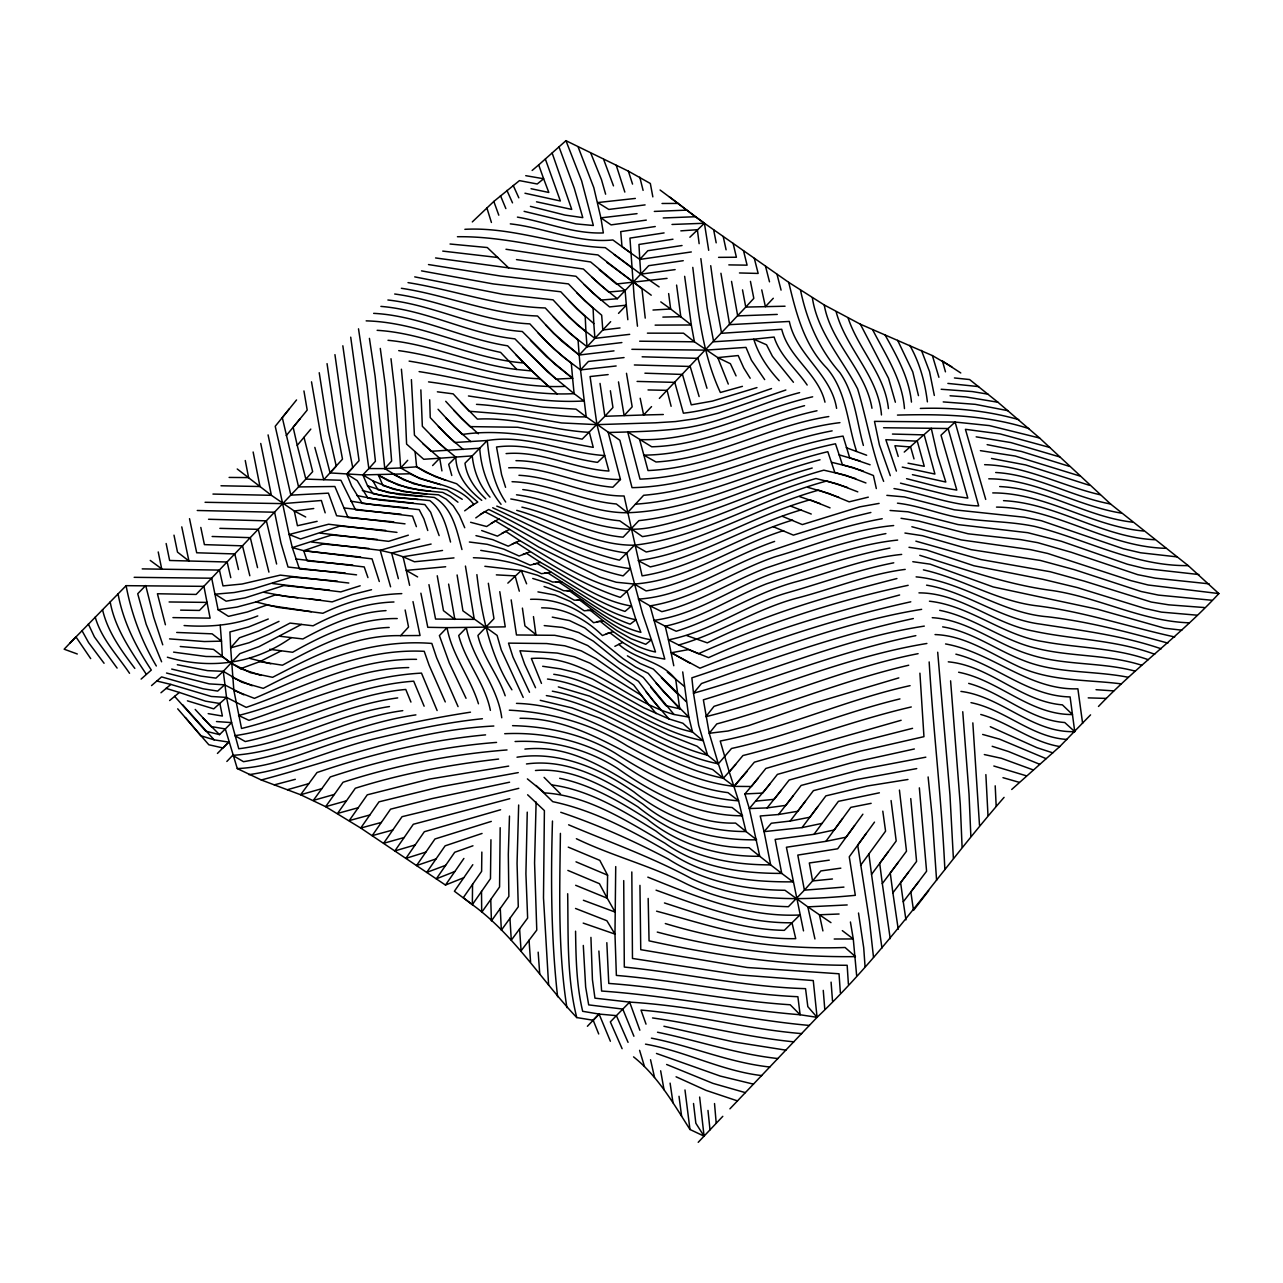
<?xml version="1.0" encoding="UTF-8"?>
<svg xmlns="http://www.w3.org/2000/svg" width="1283" height="1283" viewBox="0 0 1283 1283"><rect width="100%" height="100%" fill="white"/><g stroke="black" fill="none" stroke-linecap="round" stroke-linejoin="round"><path stroke-width="1.5" d="M631.813 871.959L632.471 958.449L739.762 974.936L813.262 980.565L817.079 1017.323L729.915 1108.833M809.397 1025.438C749.128 1020.097 690.046 1005.68 629.648 1002.119L616.385 1015.639L599.097 1014.067L593.195 1020.242L576.757 1017.563C541.522 980.356 514.451 935.243 472.336 904.643L472.561 884.26M481.847 852.072L481.622 871.333L463.291 897.683L472.336 904.643L490.475 878.647L490.94 839.756M615.728 866.586L614.974 934.104L616.369 975.417C677.135 980.437 736.875 993.972 797.882 996.715L800.127 1014.757L817.079 1017.323C887.162 950.639 940.888 869.986 1004.076 797.368M623.714 880.603L624.308 967.061C684.881 973.155 744.509 986.932 805.548 988.648L807.825 1006.642L817.079 1017.323M568.257 847.133L599.803 860.364L607.597 875.166L607.212 898.196L615.118 912.069L583.38 900.265M560.414 833.373C559.693 891.444 557.816 950.078 566.91 1007.636M552.476 821.04C550.744 879.625 551.065 938.466 557.608 996.747M500.178 827.711L499.568 886.97L481.702 912.341L481.51 891.396M536.118 802.003L534.578 862.946L536.775 930.095L521.09 950.815L519.583 928.844M518.669 805.018L517.065 863.331L518.284 906.776L501.348 930.175L500.258 908.348M509.479 816.068L508.325 854.302L508.87 896.384L491.421 920.873L490.748 899.399M527.249 812.139L525.918 873.739L527.634 918.067L511.292 940.182L509.928 918.195M301.425 624.42L259.102 646.6L239.889 653.64L223.274 671.33L226.546 697.423L231.614 722.618L225.327 728.952L237.291 768.581L261.283 779.984L300.623 794.754L325.625 806.67L360.731 828.048L445.474 885.045L463.901 858.439M472.818 864.694L454.407 891.236L472.336 904.643M854.542 825.546L837.687 848.785L797.801 855.087L804.393 890.161L788.387 906.712C752.977 905.734 717.389 899.142 685.427 883.378C650.289 865.576 611.831 855.841 576.372 838.713M866.137 833.517L849.266 856.803L855.312 895.326C800.608 900.506 742.536 902.43 691.569 878.614C652.133 857.269 609.81 842.241 568.61 824.809M874.509 822.114L857.702 845.176L869.505 921.274L873.515 957.343M803.511 930.881L786.399 847.245L825.899 841.343L842.53 818.57M862.882 814.192L846.139 837.174L825.899 841.343M860.54 865.416L885.575 831.159L882.8 811.161M881.95 948.041L871.542 874.413L887.9 852.217M536.134 785.485L552.748 801.667C596.066 810.728 635.807 833.036 673.8 855.168C709.114 877.716 752.046 882.159 792.99 881.854L781.732 873.418L775.14 839.435L813.983 834.319L838.408 801.346L879.384 792.814M890.226 938.659L882.319 883.618L898.292 862.256M916.736 768.597L854.975 779.839L813.422 790.649L797.753 811.273L778.524 814.513L760.21 815.988L764.075 831.641L802.035 827.599L817.832 806.606M898.228 929.261L892.888 892.808L908.476 872.232M905.958 919.879L903.264 901.789L918.58 881.822M527.377 778.893L544.569 792.894C588.705 795.668 627.644 821.601 664.995 843.22C698.738 867.581 741.141 873.434 781.732 873.418L770.65 864.87L764.075 831.641L771.324 823.237L790.184 821.04L805.467 801.153M928.7 890.691L913.512 910.385L910.85 891.99L926.583 871.221L919.35 787.858M778.524 814.513L793.295 795.717M758.285 778.139L744.91 793.936L749.304 808.563L767.122 807.905L781.411 790.12M296.549 399.943L282.292 417.6L298.57 486.931L196.123 594.43L157.424 593.756L165.411 624.757M289.365 408.828L275.22 426.293L290.856 495.158L328.416 493.153L336.627 515.734L405.027 523.849M286.237 435.643L300.11 418.771M552.428 785.004C590.356 790.28 624.035 811.385 656.094 831.159C688.586 856.707 730.155 864.983 770.65 864.87L759.744 856.29L749.304 808.563L769.752 784.282M393.673 521.86L348.062 517.546L334.863 486.498L298.57 486.931L305.851 479.104L297.239 445.377L310.823 429.099M526.463 763.962C569.476 758.109 608.96 780.946 643.088 804.297C674.874 830.518 716.09 840.445 756.633 839.804L746 831.528L738.575 800.817L729.257 771.965L742.953 755.527C799.646 741.59 854.286 720.116 911.267 706.965M912.566 728.327L848.48 744.605L765.839 768.453L751.389 786.511L734.052 786.367L723.307 778.252L718.336 763.834L731.518 748.47C788.708 736.009 842.963 712.61 899.944 698.914M509.303 710.189C550.696 712.241 591.8 723.66 627.034 745.792C660.424 764.251 695.691 781.908 734.052 786.367L746.947 771.58M304.007 437.311L312.667 471.647L305.851 479.104L323.781 479.714L342.497 459.138L335.617 422.572L327.053 363.634M516.472 703.373C593.035 705.361 650.593 763.321 723.307 778.252L735.688 764.556M734.052 786.367L754.372 762.182L901.131 720.276M311.512 381.837L321.488 439.508L330.084 472.914L362.848 474.902L368.846 468.552L384.772 468.616L391.636 461.062L385.493 386.664L380.281 348.399M330.084 472.914L336.242 466.146L328.368 431.28L319.226 372.728M369.424 338.375L375.117 376.144L384.772 468.616L400.697 467.958L407.721 460.292M173.59 652.133L205.97 656.495L222.328 656.704L231.245 663.231L250.458 672.693L272.605 677.312C312.587 656.688 354.268 634.636 400.601 635.662L408.539 627.034L405.139 609.986M522.774 489.577C558.474 493.939 591.03 513.12 627.483 512.735L643.649 495.286C710.333 489.545 770.474 457.053 835.49 443.79L842.434 464.735L863.234 471.005M584.294 284.778L600.893 300.078L617.331 298.731L640.778 274.145L639.784 259.423L647.835 250.714L682.027 245.518M870.115 464.783L849.667 457.774L843.059 436.092C771.275 447.35 705.762 486.401 632.022 487.652L619.865 440.261L586.203 416.831L580.509 369.905L588.448 361.437L624.051 357.572M1011.71 789.478L1059.774 746.546L1090.566 714.872M616.145 365.976L580.509 369.905L579.162 355.038L610.676 321.648M651.539 406.599L643.633 414.986L604.87 416.285L582.177 439.155L517.707 427.271L469.915 426.614L453.781 410.303M773.296 298.265L765.406 306.653L745.76 307.086L659.35 398.404M698.209 1142.319L722.81 1116.322M618.518 313.373L626.329 305.162L625.126 290.599L590.629 261.973L505.983 249.271M226.85 761.461L232.688 755.334C291.706 751.533 344.181 718.416 402.782 710.654M70.036 642.991L126.103 585.673L203.917 586.347L210.107 618.133L172.948 617.604M587.406 1026.272L599.097 1014.067L610.387 1041.251M1098.473 706.468C1136.433 666.502 1181.483 634.203 1218.85 593.58L1188.218 565.611L1110.565 503.994L1039.615 438.032L997.949 402.253L969.595 379.543L954.424 377.956M432.596 465.569L439.7 458.223L472.224 455.898L487.267 440.502C527.57 434.039 565.145 452.995 604.71 455.561L608.928 471.037C573.95 468.936 541.651 450.558 506.095 453.605M185.426 717.534L200.773 735.72L214.101 739.826L228.711 742.103L222.969 747.957L208.824 744.765L177.696 708.825M799.63 392.63C761.877 402.381 726.787 420.904 688.121 427.431C661.675 431.409 634.893 431.746 608.222 432.499L620.459 479.505L612.841 487.219C577.382 484.461 544.762 466.098 508.677 467.814M420.856 389.888L422.348 426.293L438.738 443.084L455.802 457.149L448.681 464.334L451.792 475.496M689.869 237.227L704.415 223.258L788.724 282.372L824.231 304.953L860.348 324.198L932.388 355.583L951.81 366.826M217.436 753.442L228.711 742.103M507.843 583.14L521.251 570.486L537.561 575.265L552.604 582.033L558.634 581.889C581.873 596.932 603.7 615.102 630.21 624.179L635.951 619.753L627.05 591.271L634.331 584.038C688.185 580.173 733.138 546.269 783.672 530.617M472.304 221.927L493.811 201.447L519.455 180.614L537.24 183.998L543.639 178.754L538.684 164.914L565.947 140.681L628.365 171.152L650.337 183.485L652.839 196.876M174.568 696.3L205.857 731.198L219.537 734.63L225.327 728.952L211.037 726.531L195.192 709.435M458.063 706.612L436.605 657.698L431.826 643.441C371.701 638.709 315.474 661.114 263.256 688.362L241.829 682.219L223.274 671.33L215.945 678.13L200.934 676.093L171.697 669.068M416.542 659.35C355.632 658.243 302.018 688.201 246.192 707.382L226.546 697.423L213.748 708.857L187.414 700.839M243.802 694.825L224.637 684.817L217.677 691.088L203.099 688.795L161.578 676.895L151.538 685.587M141.114 679.092L151.314 670.047C135.886 646.808 123.104 621.581 118.068 593.901M532.124 170.479L538.684 164.914M160.968 692.772L170.864 684.416L211.31 696.461L226.546 697.423M169.613 700.55L179.379 692.451L205.521 701.159L219.858 703.517L222.392 716.042L208.183 713.637M904.242 452.081L931.266 428.297L948.105 428.538L955.097 422.043L989.337 425.587L1039.615 438.032M464.671 510.842L473.7 504.299C458.015 483.819 431.136 484.878 409.918 473.78L362.848 474.902L367.563 485.808L373.112 493.795L395.1 497.628L418.082 499.456M475.785 517.899L484.669 511.644C529.927 534.466 573.004 564.873 623.137 575.875L630.466 568.642L626.729 553.053L634.411 545.195C702.314 537.369 761.316 498.285 826.861 480.981L847.55 487.508M469.386 507.17L477.773 502.07L456.652 483.755L435.595 476.811L416.622 466.836L400.697 467.958L395.501 397.089L390.994 358.727M480.419 514.403L488.711 509.479C534.626 531.499 579.098 562.227 630.466 568.642L642.558 613.659L655.517 652.005C634.347 647.739 616.449 634.877 600.236 621.229L593.58 622.72C576.741 606.538 553.807 598.503 530.585 599.321M491.132 523.384L499.279 518.813M167.367 657.217C210.412 669.742 254.13 663.952 291.177 637.715M501.685 533.487L509.592 529.414L538.748 547.103L599.819 577.158L616.257 582.257L634.331 584.038L646.103 590.918C692.002 583.46 731.198 556.421 774.611 541.41M180.245 646.504L213.475 649.374L231.245 663.231L240.514 668.668L259.791 661.659L280.881 651.026M614.862 646.327L622.672 642.446L636.063 650.545L650.032 656.351L664.802 659.125L650.048 605.865L638.373 599.113C684.432 596.178 723.211 568.337 765.374 552.572C803.816 539.774 842.273 525.87 882.223 518.717M278.988 621.373L258.669 630.995L239.472 637.779L230.651 647.835L233.859 690.398L241.541 728.471C299.372 714.423 353.322 685.523 413.703 681.177L424.128 706.211M512.206 544.072L519.807 540.624C553.871 560.286 587.903 583.637 627.05 591.271L620.347 597.397C582.867 585.16 548.98 563.574 515.974 542.356L508.212 546.189L492.688 539.646L475.961 535.636M268.275 619.015L248.581 626.986L229.914 631.942L230.651 647.835L249.11 642.719L269.029 634.091L290.038 623.089L313.068 625.799C338.071 612.472 365.414 602.866 393.961 601.984M445.474 885.045L463.708 877.732M454.791 871.51L436.3 878.855L454.727 852.265L472.962 845.786M792.589 520.112C741.157 535.348 695.594 567.503 642.093 575.859L624.099 495.992C587.758 496.168 555.01 477.148 518.957 475.287M897.651 540.079C855.681 544.329 816.132 560.575 775.894 572.282C734.405 586.251 698.032 614.477 653.929 620.363L665.219 626.184L668.443 639.832C710.862 631.749 746.305 604.469 787.602 592.698C822.948 582.658 857.637 569.909 893.754 562.804M801.394 509.832C749.497 524.891 703.148 555.058 650.256 566.91L638.18 560.655C699.091 552.267 751.293 515.926 810.086 499.793L830.053 507.86M445.602 865.335L426.694 872.424L445.121 845.834L482.055 833.453M522.822 554.481L530.055 551.834M134.17 577.318L211.711 578.216L218.094 609.762L236.826 607.1L256.007 601.952L275.556 594.831L297.945 597.782M268.083 434.905L289.14 534.498L300.511 538.988L340.011 526.062L385.606 530.408M345.127 572.988L299.42 568.898L292.316 547.616L331.656 535.011L377.218 539.421M337.381 581.167L291.69 577.029L253.264 588.881L234.148 592.538L215.143 594.173L226.129 601.166L245.133 597.862L283.8 585.561L329.314 590.068M838.954 497.371L818.602 490.138C759.616 506.593 706.436 539.935 646.215 551.995L634.411 545.195C592.489 545.692 556.148 521.283 516.728 510.345M771.516 388.557C742.649 398.404 713.941 409.79 683.39 413.19L674.794 382.382L637.09 381.42M396.96 532.381L328.576 524.234L289.14 534.498L292.316 547.616L303.67 550.696L323.236 544.008L368.782 548.434M435.979 858.936L416.526 865.576L434.969 838.97L491.293 821.409M785.854 390L717.903 413.302L696.22 418.627L675.5 421.562L655.437 422.813L596.964 424.641L561.585 422.941L515.189 414.954L469.257 411.266L453.172 393.865L437.375 391.812M756.954 387.594L712.37 401.098L691.264 404.851L682.476 374.444L644.916 373.193M257.771 615.92C234.42 625.318 209.033 627.307 184.111 625.543M812.219 468.022C754.051 484.204 699.524 514.194 638.886 520.625L623.121 537.176C587.63 534.081 556.261 515.205 521.892 507.138M360.186 585.786L340.749 591.896L272.477 583.492M606.185 633.866L613.226 631.653M425.812 852.12L405.877 858.375L424.336 831.721L500.595 809.765M408.331 535.171L388.605 541.346L320.253 533.103M673.783 665.733L668.443 639.832L678.659 644.996C720.34 633.337 756.89 608.19 799.036 597.573C834.431 588.207 868.719 573.998 905.205 569.395M820.045 459.795C755.623 476.394 695.065 510.538 627.483 512.735L616.353 503.978C580.67 500.915 548.114 482.873 512.045 481.702M415.147 844.952L394.875 850.918L413.334 824.263L509.8 798.684M321.825 788.66L300.623 794.754L317.013 772.526C371.621 754.003 428.057 740.179 485.567 734.87M287.488 789.687L308.802 783.64M334.334 794.434L313.341 800.4L330.292 776.953C384.194 759.263 439.925 746.738 496.553 742.408M898.806 677.889L813.566 703.212L748.743 725.553L728.086 730.989L709.226 733.283L703.373 699.828C774.034 678.226 843.172 650.497 915.837 635.646M804.553 405.669C753.602 419.316 705.554 445.409 651.748 446.789L627.724 431.986L640.009 479.12C707.125 476.859 767.058 442.86 832.138 430.863M346.426 800.833L325.625 806.67L343.042 782.245C396.222 765.133 451.327 754.244 507.026 749.946M404.113 837.542L383.601 843.3L402.044 816.694L518.781 788.339M742.424 386.343L720.372 392.486C702.17 353.402 697.872 309.716 692.788 267.393M358.23 807.729L337.557 813.438L355.327 788.243C401.932 773.569 450.108 764.572 498.606 759.071M369.841 814.978L349.217 820.607L367.275 794.819L429.709 779.054L508.677 766.111M392.806 830.005L372.182 835.65L390.561 809.172L431.762 798.668L509.592 782.197M381.356 822.435L360.731 828.048L378.982 801.843L440.983 786.655L518.252 772.607M274.273 784.875L295.331 779.31M910.096 685.651C845.545 699.812 784.955 728.455 720.228 741.029L729.257 771.965M419.717 539.004L380.201 550.311L311.865 542.035M908.701 665.236C843.364 680.343 781.331 706.58 716.78 723.917L709.226 733.283L718.336 763.834C657.088 751.63 608.463 705.361 546.35 695.594M371.525 589.715L352.167 594.606L332.169 601.887L309.267 598.888M533.664 564.135L540.464 562.403C569.941 578.312 597.573 600.332 631.3 606.025L625.013 611.43C592.938 601.166 565.707 580.365 536.968 563.413L530.184 565.161L514.868 558.41L498.446 553.278L480.74 550.375M868.302 497.163L849.154 501.829L828.866 493.474L807.841 487.348M870.868 512.478L850.902 517.29L793.391 535.123L773.392 526.768M899.624 594.991C834.864 612.28 769.752 629.761 708.553 657.634L688.586 649.567L671.362 652.742L699.925 668.202C768.357 640.73 838.793 617.732 910.786 601.807M816.998 410.752C758.686 423.31 704.816 454.711 643.858 455.128L639.624 439.588C700.759 441.56 754.677 409.902 812.668 396.8M896.929 578.537C832.234 595.023 767.362 613.082 707.318 642.863L686.806 635.598M261.283 779.984C338.103 759.6 413.479 730.011 493.827 726.018M389.503 706.548C337.525 714.439 290.856 742.28 238.766 748.759L231.614 722.618L216.49 721.543M317.142 521.331L297.431 525.725L294.256 510.987L271.387 495.318L237.227 468.985M813.983 834.319L834.223 829.973L850.805 807.36L871.141 803.334M415.9 714.872C356.482 723.323 302.387 751.982 243.481 761.685L232.688 755.334M918.099 653.672C845.417 667.801 777.482 699.171 705.891 716.668L714.038 706.34C784.522 684.256 853.676 655.437 926.887 643.473M802.035 827.599L822.098 823.381M397.698 697.904C344.79 704.976 297.063 730.652 245.261 741.542L234.853 735.672C293.422 727.172 346.089 694.728 405.765 689.452L410.945 702.09M914.362 748.967L851.287 762.84L789.157 780.032L774.13 799.341L755.928 801.089M889.921 548.049C847.887 556.373 807.039 570.133 766.48 583.845C732.368 597.124 701.384 618.47 665.219 626.184L676.221 631.236C717.887 618.358 754.436 592.73 796.807 581.568C831.657 572.202 865.528 558.009 901.676 554.416M913.336 618.534C841.055 634.203 771.035 658.756 701.48 683.534L693.494 693.205L698.69 725.296L707.591 755.222L718.336 763.834M790.184 821.04L809.894 817.223L825.899 795.861L867.292 785.998L907.963 779.487M431.12 544.056L391.62 552.989L380.201 550.311L390.577 586.796M885.895 533.6C844.968 541.185 805.371 554.881 765.967 568.048C730.861 581.648 698.802 602.978 661.836 611.654L650.048 605.865C695.017 598.808 732.753 571.127 775.285 556.71C814.416 545.371 852.794 529.205 893.658 525.549M828.786 416.558C769.624 425.651 716.427 458.416 656.014 461.992L643.858 455.128L648.011 470.556C715.032 467.702 774.018 430.511 839.948 422.652M879.096 503.401L859.77 506.865L802.324 524.587L782.293 516.295M908.156 585.321C836.163 600.556 765.726 623.746 698.465 653.721L678.659 644.996M248.854 774.659C293.31 768.485 334.013 747.957 377.603 738.078C412.18 729.899 447.013 722.297 482.408 718.737M925.829 757.178L863.507 768.982L801.137 785.437L785.805 805.371L767.122 807.905M470.476 712.177C427.159 718.929 384.034 727.798 342.048 740.499C307.519 751.036 273.872 767.042 237.291 768.581M655.244 226.53L620.715 231.614L621.998 246.657L639.784 259.423L691.312 251.949M664.081 232.913L629.953 238.109L634.139 296.998L637.475 326.203M672.966 239.215L638.95 244.46L639.784 259.423M646.295 220.115L611.077 224.878L600.893 217.853L593.804 187.623L578.248 147.272M683.246 260.69L648.717 265.677L640.778 274.145L605.287 247.651C557.961 245.871 512.831 226.722 464.879 229.32M829.267 860.139L809.316 862.978L812.588 880.94L804.393 890.161L843.941 887.098M637.042 213.652L600.893 217.853L603.347 232.929C573.758 234.083 546.141 222.087 517.418 217.116M840.83 868.158L820.879 870.932L812.588 880.94L832.442 878.967M675.131 269.606L640.778 274.145L659.109 286.895M924.305 626.104C844.791 638.26 770.506 671.875 693.494 693.205L691.858 677.825C767.603 652.903 842.53 622.063 921.643 609.345M386.023 610.612C356.273 612.424 328.673 624.837 302.884 638.966L279.854 636.256M645.092 204.895L608.784 209.434L597.75 202.554L635.342 198.432M313.742 508.517L294.256 510.987L305.691 517.001M561.136 308.786L577.366 324.872L594.911 338.359L629.696 334.35M553.358 316.933L569.556 333.099L587.021 346.715L621.87 342.561M442.539 550.455L403.038 556.742L391.62 552.989L398.355 578.665M667.064 278.379L616.369 284.008L599.273 269.767M544.698 573.084L551.048 572.314M620.026 327.935L602.802 329.988L601.679 315.201L584.791 300.767L568.449 283.896L500.819 276.07L428.49 264.555M614.012 350.868L579.162 355.038L553.631 333.372L537.529 316.003C490.699 314.415 447.254 295.17 401.387 288.29M597.06 621.694L603.411 620.94L616.866 630.627L630.915 638.677L645.75 644.307L651.411 639.832C623.618 635.646 601.551 616.915 580.044 600.284L574.159 600.123L559.853 591.992L544.072 586.491M408.716 667.577C348.142 668.379 295.78 701.336 238.558 715.449L248.95 720.34C305.562 701.416 360.86 676.349 421.482 673.11L437.118 710.541M608.142 374.588L590.084 376.544L596.964 424.641L604.71 455.561L597.509 462.377C563.734 457.678 531.338 442.298 496.521 446.997L501.589 474.646L505.582 487.332M389.166 627.451C350.484 628.718 315.714 647.241 282.436 665.203L259.791 661.659M635.486 504.171C702.603 499.68 763.144 467.108 827.808 451.696L834.832 472.465L855.697 478.607M625.126 290.599L608.639 292.011L591.816 277.192M654.33 211.422L686.71 210.123L704.415 223.258L708.697 250.329M411.394 379.64L414.441 435.178L431.136 451.295L479.714 448.232C481.077 468.664 488.101 488.358 501.06 504.315M401.787 593.628C374.411 594.414 347.485 601.262 322.899 613.274L277.721 607.356L256.007 601.952M663.231 217.966L695.45 216.731L704.415 223.258L672.003 224.461M445.666 566.749L406.262 570.39L403.038 556.742L414.457 561.762L453.99 557.897M680.84 230.86L697.375 229.705L699.139 243.674M438.369 426.517L454.647 442.507L487.267 440.502C489.384 461.928 493.346 483.899 505.694 502.038M441.929 470.909L439.7 458.223L423.727 459.282L406.599 444.094L404.995 407.272L401.403 369.199M397.233 618.55C359.577 618.037 324.679 634.091 292.604 652.261L269.687 649.31M847.197 904.948L807.825 906.856L784.988 890.274C744.156 889.921 702.843 881.261 668.138 858.936C633.626 840.83 597.686 824.696 560.751 812.299M652.999 310.037L670.64 308.978L691.329 324.984L694.408 341.807L717.758 357.604L730.396 363.714L736.073 375.903M517.001 757.211C559.308 750.731 600.203 768.276 634.171 792.076C665.893 817.496 705.265 831.737 746 831.528L735.576 823.077C655.998 825.386 605.736 740.548 524.907 749.096M428.538 381.885C480.227 388.557 531.338 404.081 583.845 400.97L574.11 393.64L572.603 378.293L555.956 379.11L523.047 347.661M744.91 793.936L762.663 793.086L777.418 774.387L860.316 751.164L923.952 736.667L919.911 673.174M446.131 418.242L462.297 434.472C506.817 427.864 549.91 439.668 593.259 447.366L589.362 432.355C551.738 430.318 515.429 417.023 477.404 419.108L461.255 402.846M777.257 314.415L737.693 315.907L731.535 281.394M839.066 914.009L819.42 914.779L807.825 906.856L814.946 938.964M631.878 349.313L705.794 350.131L745.984 347.388L751.389 360.17L764.668 379.608M663.311 414.505L643.633 414.986L640.169 398.259M662.862 317.093L680.808 316.676L676.59 285.083M785.052 306.22L765.406 306.653L761.749 289.894M639.656 341.198L694.408 341.807L683.518 333.195L647.402 333.147M419.108 371.605C470.62 379.543 521.427 396.415 574.11 393.64L547.408 371.701L514.9 338.84C468.84 333.917 427.239 310.149 380.907 306.396M655.132 325.128L691.329 324.984L684.657 276.326M718.576 257.354L736.394 257.242L733.122 243.385M400.601 635.662L420.038 635.518L412.998 601.599M535.46 770.506C573.18 767.298 607.18 787.73 637.956 806.879C669.55 832.282 708.104 848.271 749.064 847.71L759.744 856.29C719.105 856.707 678.819 844.92 647.049 819.003C619.994 801.779 591.431 784.859 559.677 778.3M920.344 408.427C953.477 407.353 986.771 410.576 1018.734 419.621M662.028 203.484L678.033 203.42L695.45 216.731M409.117 361.116C461.014 369.36 511.564 388.781 564.841 386.375M897.459 415.083C941.754 413.928 986.691 414.922 1029.239 428.73M834.207 939.012L853.275 938.948L856.643 975.529M142.221 568.882L219.441 570.085L222.985 585.898L242.054 584.022L280.303 575.121L348.8 583.027M504.716 733.716C546.157 731.791 588.272 741.526 622.929 764.78C655.517 787.056 692.291 804.425 732.128 807.504L742.584 815.812C696.268 815.651 654.218 794.53 617.348 768.244C586.989 748.935 550.968 739.794 515.092 741.526M634.363 364.965L690.19 366.457L699.123 396.543M229.112 477.42L248.597 477.597L245.261 460.517M555.731 581.744L561.697 581.808C585.385 596.274 608.062 614.381 635.951 619.753L640.891 632.343C613.595 625.575 591.944 606.715 569.427 590.918L563.574 590.693L548.851 583.412L532.734 578.457M883.57 427.752L931.266 428.297L937.408 455.257L945.812 482.039L912.421 474.662M220.997 485.776L259.984 486.514L253.136 452.001M728.824 264.891L747.091 265.164L743.482 250.65M180.614 610.131L199.458 610.435L207.285 602.401L169.115 601.968M642.141 356.802L697.968 358.358L706.965 388.268M648.027 389.936L667.096 390.353L671.121 406.31M212.962 494.067L271.387 495.318L260.738 443.469M739.457 272.958L758.157 273.439L754.308 258.316M205.072 502.294L282.821 503.626L321.375 500.498L325.176 512.847M892.455 434.055L924.209 434.889L934.922 474.069L902.254 467.092M1088.225 697.872L1106.219 698.417M197.261 510.49L274.61 512.222L280.961 543.078L288.017 567.022L356.562 574.848M941.177 389.262L972.257 391.556L988.022 394.17M219.858 528.355L258.252 529.334L268.917 572.106M223.274 671.33L207.493 670.64L177.311 664.738M212.128 536.486L250.313 537.657L257.546 567.631M943.213 401.916L975.272 404.337L1008.246 410.752M208.552 519.262L266.383 520.834L276.615 564.023M587.422 610.259L593.275 610.564M512.559 725.665C548.354 726.451 584.503 734.566 615.359 753.217C652.502 777.37 693.686 797.753 738.575 800.817L728.006 792.653C652.903 783.448 597.734 717.871 520.032 718.272M496.345 574.864L515.108 575.891L519.294 591.174M1196.782 615.166L1161.436 612.119L1144.404 608.318L1077.287 587.582L1042.742 579.274L973.957 565.771L926.294 549.926L909.005 547.296M176.701 632.455L212.128 633.834L221.494 641.147L222.328 656.704M224.637 684.817L209.241 683.887L166.517 673.03M1096.035 689.693L1113.708 690.895M457.438 236.73C505.149 236.056 550.92 250.137 597.91 254.916L641.965 288.787L645.237 318.12M515.958 460.677C551.85 460.741 584.439 479.97 620.459 479.505M473.395 557.736C496.874 558.346 520.321 563.157 541.41 573.677L547.777 572.843L561.697 581.808M947.88 383.409L978.592 386.6M950.045 395.773L965.762 396.912L997.949 402.253M890.065 510.474L908.043 511.805L958.032 524.587L1027.779 532.702L1061.346 541.266L1127.34 564.215L1144.612 568.465L1198.899 574.543M1204.32 607.533L1168.797 604.838L1151.284 602.048L1084.295 581.119L1050.248 571.737L980.854 559.532L915.87 541.153M484.862 566.3L521.251 570.486L526.607 583.829M1189.245 622.816C1141.886 621.277 1099.146 597.557 1052.637 590.597C1006.786 584.631 963.565 568.866 919.783 555.331M918.965 592.874C960.518 592.842 993.186 623.618 1033.12 631.028C1073.486 639.72 1115.585 639.736 1154.7 654.266M169.564 638.886L204.35 641.548L221.494 641.147L220.211 625.35M557.271 394.009L540.095 378.79C491.565 377.186 446.452 357.043 398.724 350.628M422.46 496.537L399.494 494.613L378.004 489.769L372.856 480.852L362.848 474.902M413.254 503.128L367.948 498.173L357.203 480.628L346.795 474.085L359.064 460.661L342.834 345.785M1177.217 556.902L1140.619 552.781L1123.234 548.723L1041.331 520.722L1024.476 517.241L954.376 509.816L904.355 496.922L886.858 495.35M1188.218 565.611C1133.964 566.284 1086.011 539.229 1034.691 526.415C1011.662 521.636 988.054 521.748 964.816 518.589C941.914 515.365 920.472 505.775 897.459 503.177M992.737 492.913C1045.998 492.8 1091.208 526.351 1143.49 531.002M996.506 507.106C1056.085 507.651 1106.588 547.055 1166.006 548.322M988.76 478.816C1035.606 478.96 1076.052 505.839 1121.374 513.12M407.689 507.94L362.191 503.369L351.638 486.097L346.795 474.085L352.761 467.654L345.945 433.205L334.943 354.637M352.793 565.097L307.134 560.896L303.67 550.696L372.038 558.875L379.287 581.488M360.619 557.047L303.67 550.696M955.883 654.17C995.624 664.113 1027.539 696.028 1070.102 696.926L1074.753 731.631C1032.109 733.09 1001.798 696.573 960.935 691.409M450.044 244.011L487.299 247.539L508.629 267.874L575.987 276.278L592.538 292.716L609.521 306.926L626.329 305.162L627.836 319.708M401.13 514.226L355.535 509.864L340.893 480.259L323.781 479.714L314.832 447.398M366.168 320.862C412.95 322.113 455.513 342.946 500.578 352.376L516.824 369.472L531.916 370.979L548.531 386.44M544.233 625.591L562.451 627.435L578.89 632.647L593.339 641.163L618.695 661.675L643.264 677.424L674.024 714.471L688.795 717.117L692.515 731.984L702.763 740.596C647.193 730.091 604.133 686.1 547.488 679.044M984.622 464.687C1025.149 465.633 1061.217 485.776 1099.98 494.725M426.63 493.955L403.856 491.63L382.927 485.583L378.501 475.255L398.163 485.054L419.429 490.154L442.683 492.415L450.461 496.409L457.951 502.198M476.49 404.353C513.328 406.47 549.172 417.697 586.203 416.831L576.035 409.149L543.142 407.144L468.455 395.966M320.702 600.139L286.718 596.531L264.41 592.377M498.141 257.546L442.747 251.099M1211.729 600.236L1158.485 595.104L1141.148 591.495L1074.368 569.652L1040.433 560.463L971.087 549.637L922.397 535.701L904.932 533.038M566.637 590.549L572.346 591.174M541.602 607.853C565.049 607.629 586.074 619.497 602.417 635.534L609.73 632.647L622.672 642.446M916.11 576.869C962.346 581.151 1000.852 613.178 1047.73 616.786C1088.658 621.565 1128.286 632.214 1167.867 643.104M980.372 450.654L1015.27 456.058L1079.564 475.913M1181.835 630.178L1164.547 628.189L1097.751 609.281L993.25 586.956L930.063 564.151L912.806 561.697M1120.989 683.839C1085.883 679.429 1048.981 681.546 1016.361 665.524C990.139 653.207 965.024 635.566 935.05 634.572M311.352 611.702L266.832 605.047L247.33 611.975L228.486 616.353L218.094 609.762M508.629 267.874L435.562 257.947M1154.732 539.726C1101.712 537.272 1056.518 503.193 1003.514 500.659M540.095 378.79L523.865 362.961C473.427 359.16 427.768 333.307 377.138 330.324M999.682 486.562C1046.351 488.647 1086.38 516.873 1132.36 522.133M373.658 313.357C420.247 315.698 462.056 338.776 507.651 345.817L523.865 362.961M652.534 1017.948C699.828 1024.588 746.129 1037.161 793.808 1041.828M1209.147 583.845L1155.293 578.168L1137.748 574.672L1071.273 552.283L1037.803 542.693L1020.578 539.598L968.136 533.792L918.516 521.026L901.035 518.3M976.171 436.845L1010.812 442.555L1059.726 456.924M469.37 542.019L487.187 544.297L503.722 549.108L519.102 556.02L526.367 553.246L540.464 562.403M995.688 472.497C1036.039 474.806 1071.369 496.713 1110.565 503.994M577.254 599.915L582.899 600.669M516.472 259.599L583.364 269.013L600.187 284.842L617.331 298.731M344.149 507.94L412.517 516.135L416.398 526.655M295.764 558.955L364.228 566.942L367.948 577.591M430.896 491.325L408.507 488.181L388.22 480.74L378.501 475.255M421.53 270.873L493.169 283.912L560.783 291.786L576.997 308.93L593.804 323.541L594.911 338.359M991.502 458.464L1025.646 464.943L1089.652 485.375M542.677 666.278L560.446 668.86L577.238 672.917L592.554 679.076L643.858 707.831L668.972 718.929L682.893 723.243L692.515 731.984C642.655 721.479 604.453 681.69 553.759 674.281M932.244 617.684C967.927 619.801 996.201 644.403 1029.495 654.474C1063.671 665.604 1100.349 661.884 1134.91 671.057M388.011 340.3C432.195 344.421 472.85 364.404 516.824 369.472M801.634 1033.601C747.54 1029.239 695.001 1014.5 641.003 1010.09L646.023 1024.155M414.73 276.871L503.161 294.368L553.037 299.837L569.171 317.158L585.93 331.896L587.021 346.715M510.297 223.867C544.762 227.684 577.575 243.513 612.857 239.953L630.931 253.12M785.902 1050.152L733.7 1041.924L663.92 1026.256M350.933 501.188L373.481 504.796L419.172 509.656L423.919 518.877L427.768 530.504M987.14 444.64L1021.38 451.456L1069.621 466.419M408.026 282.629C453.99 289.942 498.317 306.557 545.259 307.952L561.377 325.321L578.072 340.187L579.162 355.038L561.778 341.198L545.612 324.952M387.899 299.997C433.975 305.065 475.897 328.207 522.309 331.511L554.898 364.212L572.603 378.293L571.32 363.281L554.112 349.088L537.978 332.794M777.899 1058.555C736.843 1054.113 697.744 1040.577 657.521 1032.238M1218.85 593.58L1148.141 585L1130.997 580.654L1047.682 553.454L1030.57 549.653L961.288 539.918L911.86 526.736M929.453 601.214C970.301 605.752 1002.809 635.614 1043.464 641.66C1078.297 648.14 1114.462 647.658 1148.189 659.67M1128.046 677.248C1093.148 670.335 1056.342 673.864 1022.84 660.216C995.8 649.807 971.792 631.461 942.652 626.874M599.097 1014.067L582.674 1011.309C576.452 985.087 575.939 958.016 575.57 931.201M394.699 294.015C440.614 300.158 483.21 321.664 529.863 323.877L545.997 341.214L562.531 356.401L580.509 369.905M1067.087 739.457C1031.548 737.308 1005.086 709.595 970.99 702.651M525.741 175.675L543.639 178.754L548.819 192.466L531.05 188.713M1174.715 636.961C1128.928 626.97 1084.311 611.799 1037.53 605.897C997.164 601.342 962.426 578.569 923.391 569.86M769.832 1067.023C729.113 1062.629 691.329 1045.966 651.427 1038.155M893.994 488.582C922.493 493.105 949.532 505.021 978.688 505.919L955.097 422.043L874.493 421.369L879.416 444.928L890.29 475.688M537.946 591.88L555.09 595.055L570.406 601.47L584.198 610.756L590.34 610.355L603.411 620.94M948.281 661.836C990.059 665.717 1020.418 701.336 1062.404 704.864L1072.46 714.535C1029.704 714.904 998.944 680.15 958.626 672.244M761.669 1075.587C721.399 1070.888 685.138 1051.098 645.509 1044.154M908.043 463.195L924.273 466.306L917.297 441.176L885.831 439.7L896.4 471.086M516.504 494.805C551.963 499.36 584.038 517.658 619.705 520.786L642.414 536.615C703.212 527.425 757.178 495.206 815.94 478.527L837.318 483.932L857.798 491.87M926.583 585.16C966.5 591.768 999.794 618.855 1040.337 624.099C1081.04 630.418 1122.048 635.406 1161.227 648.813M356.899 495.527L379.078 499.953L424.865 504.572L430.639 512.222L439.139 535.604M552.267 617.123L569.54 620.587L584.743 627.852L623.089 658.676L635.55 666.968L648.204 673.35L663.519 691.697L688.795 717.117L682.716 671.923M657.265 932.083C722.04 949.276 788.404 957.359 855.424 956.621L845.096 947.495C784.105 949.661 723.66 941.177 665.316 923.552M435.482 488.278L413.735 483.803L394.154 474.854M753.474 1084.151L720.244 1076.068L656.463 1053.455M945.571 643.954C991.984 652.149 1028.661 690.462 1077.88 688.811L1082.611 723.339M984.334 754.564L1001.414 758.301L1032.879 769.8M540.239 700.326L571.913 707.879L599.786 718.191L667.128 752.014L696.99 764.78L712.674 769.527L723.307 778.252M618.775 644.291C635.855 660.071 661.226 660.504 675.74 679.445L679.701 708.809L665.877 705.634L650.738 687.271M524.972 193.236L560.366 200.982L545.371 159.092M552.332 691.184C608.222 701.56 652.983 741.013 707.591 755.222L697.15 746.257L668.331 734.951L589.571 696.124L558.313 686.886M156.67 680.984L170.864 684.416M831.512 462.265L852.954 467.525L873.418 475.512L876.321 488.55M900.506 483.162L950.254 495.655L967.815 498.093L948.105 428.538L941.016 435.194L956.813 490.106L939.461 487.123L906.568 478.671M510.794 498.975C557.913 506.753 601.502 536.839 650.706 527.473C710.638 515.846 765.149 486.369 823.83 470.171L845.385 475.191L865.945 482.969M524.106 211.342L575.891 223.883L593.355 225.503L581.648 180.903L565.947 140.681M745.359 1092.635L712.963 1083.381L666.615 1064.473M536.519 201.816L571.737 209.418L552.155 153.062M939.685 610.339C974.07 617.107 1002.215 640.538 1036.375 648.3C1070.968 656.96 1107.47 654.282 1141.613 665.219M362.351 490.539L384.002 496.088L429.837 500.611C442.747 510.474 446.564 527.169 450.541 542.051M1059.774 746.546C1031.163 741.863 1008.342 722.169 980.757 714.471M249.511 658.323L270.809 663.792M656.591 911.187C702.298 923.311 747.748 939.477 795.733 938.659L792.012 922.766L799.854 914.987C746.177 917.505 696.461 896.673 647.819 877.139M993.828 766.015L1026.095 775.734M530.408 206.371L565.113 215.095L582.787 217.629L574.271 188.216L559.019 146.903M470.604 522.293L486.658 526.527L495.27 520.898L509.592 529.414M982.65 734.437L999.521 739.12L1046.094 758.654M1002.969 777.674L1019.055 782.277M737.468 1100.894L706.083 1090.39L676.077 1076.79M838.986 454.807L859.995 460.966M1049.751 447.446L1000.066 433.911L965.425 429.308L985.713 499.408M440.486 484.685L419.525 478.479L400.697 467.958M166.004 688.362L179.379 692.451M664.466 902.959C703.501 915.565 742.793 929.614 784.314 930.351L792.012 922.766C744.461 923.407 699.989 905.99 656.062 890.161M992.176 746.289L1008.566 751.549L1039.503 764.203M367.563 485.808L388.605 492.656L434.312 497.467C452.707 507.956 456.876 530.761 461.96 549.541M1052.814 752.864L1036.969 747.7L990.268 726.691M240.514 668.668L261.187 675.435M799.517 496.585L820.142 503.594M541.474 683.406L531.338 658.452C586.572 654.651 624.115 700.422 674.024 714.471M968.681 683.39C1002.36 692.499 1028.902 719.907 1064.746 722.521L1074.753 731.631M481.67 530.537L497.435 536.15L505.646 531.354L519.807 540.624M77.301 653.993L64.15 649.198L75.922 636.849L90.692 658.612M846.267 447.703L866.65 455.24M791.002 506.24L811.257 514.034M233.859 690.398L254.435 698.369C308.545 674.81 363.49 648.284 424.224 651.315L429.131 665.284L445.265 701.929M583.204 923.102L614.974 934.104L606.875 920.729L575.522 908.46M445.923 480.435L425.844 472.352L416.622 466.836L415.131 452.097M372.856 480.852L393.207 489.16L415.018 493.121L438.513 494.837L446.195 499.151L453.252 505.807L459.41 515.413L464.735 527.746M607.597 875.166L576.003 861.823M567.856 870.403L599.45 883.698L607.212 898.196L575.666 885.286M232.223 677.424L252.19 685.731M496.778 506.111C539.678 522.486 580.83 546.815 626.729 553.053L619.432 560.174C574.896 549.525 534.065 526.944 492.704 507.731M633.561 1056.871C657.906 1076.212 673.527 1103.653 689.965 1129.473L704.078 1136.161L699.636 1097.061M671.362 652.742L690.27 663.375M417.616 576.933L406.262 570.39L409.63 585.353M384.772 468.616L403.728 479.922L424.32 486.482L447.013 489.898L462.249 499.328M627.387 655.821L640.201 663.503L653.352 669.117L686.213 701.705M960.775 372.968L942.444 361.036L945.459 371.829M830.967 922.637L819.42 914.779L822.916 930.913M651.235 295.202L606.731 262.309M660.793 301.89L670.64 308.978L668.651 293.582M150.239 560.414L161.69 568.866L158.226 551.963M660.071 190.012L678.033 203.42M614.284 254.659L631.894 267.826M842.306 930.624L853.275 938.948L850.421 921.98M572.603 378.293L546.558 356.722L530.44 340.38M669.229 196.684L686.71 210.123M667.32 672.148L684.368 686.437M422.781 443.597L439.7 458.223M463.227 449.483L446.436 434.825L430.238 417.616L429.693 399.783M470.797 441.625L454.15 426.662L438.048 409.261M478.383 433.814L461.784 418.755L445.714 401.306M430.559 435.001L447.077 450.477M481.734 500.37C468.07 489.577 456.267 475.464 455.802 457.149M527.618 794.77L544.393 810.599L543.495 897.924L548.627 985.296M576.644 292.62L593.083 308.289L593.804 323.541M568.914 300.655L585.224 316.58L585.93 331.896M203.003 718.063L219.537 734.63M661.386 677.745L677.536 693.975M544.088 777.37L560.543 793.936M679.701 708.809L655.886 682.732M515.814 354.589L531.916 370.979M485.76 498.846C475.464 489.288 466.932 477.452 464.975 463.195L472.224 455.898C473.844 471.102 479.441 485.888 490.01 497.146M214.101 739.826L182.603 704.704M668.972 718.929L653.223 700.871L638.469 681.337L626.329 673.928L587.678 645.541L572.122 638.806L554.705 635.31L516.472 634.973L511.163 599.867M779.182 380.698C768.036 368.702 758.606 354.99 753.779 339.209L713.685 341.775L707.206 308.016L700.855 258.621M793.439 382.27L772.414 356.257L766.544 344.79L753.779 339.209L774.114 337.06C780.192 356.241 796.23 368.943 807.167 385.028M656.19 713.589L641.067 695.161L590.036 663.183L574.463 656.784L557.207 653.063L519.936 650.754L524.635 664.161L535.54 687.72M645.83 691.409L660.873 709.964M104.067 663.263L88.607 642.623L81.952 630.595M117.106 668.09L94.397 636.897L88.351 624.051M648.508 704.575L633.738 685.058L596.002 658.74L581.295 650.882L564.777 645.798L546.67 643.553L508.517 643.12L512.959 657.024L529.51 692.275M134.827 668.395C121.292 650.497 107.708 631.958 102.528 609.666M129.551 673.302C117.25 655.1 101.341 638.774 95.215 617.075M704.078 1136.161L695.851 1123.25L693.51 1103.492M750.186 378.244L743.771 367.964L738.19 355.551L717.758 357.604L728.279 384.066M146.326 674.313C131.459 651.716 115.133 629.199 110.178 601.919M156.334 665.989C141.611 641.211 131.395 613.996 126.103 585.673M897.635 340.332L912.774 371.926L918.468 395.613M885.206 335.2C896.897 356.193 908.973 377.699 911.475 402.092M909.791 345.352C919.654 362.704 924.995 382.126 927.384 401.852M872.697 329.875C885.671 355.054 902.286 379.431 904.467 408.587M511.917 689.821C489.93 655.052 481.638 614.99 476.891 574.624M161.61 661.803L146.182 624.308L137.714 593.74L145.717 585.529L153.671 617.155L162.749 644.82M513.216 185.458L518.829 197.839M506.929 190.413L512.51 202.858M628.061 1042.357L616.385 1015.639L610.339 1021.893L622.111 1048.692M860.348 324.198L888.526 378.26L895.374 402.221M633.914 1036.247L622.784 1009.08L588.689 1004.878L585.657 987.028L583.3 945.443M590.902 153.479L601.486 179.684L605.624 194.198M921.451 350.403L929.534 371.557L934.329 395.437M603.651 159.429L613.482 185.875M466.034 698.289L449.323 663.022L439.395 635.598L447.029 627.644L505.245 626.858L499.777 591.671M500.482 195.674L505.855 208.584M639.848 1030.217L629.648 1002.119L594.943 998.158L592.425 979.667L590.934 937.376M505.197 695.787C498.061 674.762 482.969 657.361 477.918 635.47L493.971 618.679L488.342 583.268M593.195 1020.242L598.712 1033.97M523.207 697.407L501.268 649.968L497.098 635.406L462.922 610.836L457.101 574.976M848.175 318.168C858.664 349.698 884.789 374.46 888.429 408.571M616.225 165.282L624.837 192.081M824.985 402.188C818.201 373.401 788.788 358.021 781.716 329.282L721.623 333.291L715.305 299.196L710.718 265.693M493.811 201.447L498.798 215.191M478.463 703.79C470.316 677.408 451.969 655.228 447.029 627.644L427.784 627.307L420.888 593.195M932.388 355.583L938.915 377.282M836.147 311.753C845.818 348.703 878.358 375.662 881.469 414.954M628.365 171.152L632.551 184.094M486.85 207.83L491.421 222.472M824.231 304.953C831.063 343.668 865.351 369.68 871.975 408.267M898.212 456.459L894.925 445.73L910.609 446.981L914.009 458.929M836.596 408.363C831.063 373.898 796.406 355.311 789.334 321.44L729.626 324.663L720.934 273.263M856.611 451.408C847.389 423.518 846.78 391.62 826.942 368.253C804.072 345.159 796.101 312.956 788.724 282.372M639.592 1050.344L644.435 1066.381M490.379 710.365C484.974 683.294 465.665 662.028 458.705 635.534L466.338 627.724C472.609 659.959 497.451 684.817 501.749 717.774M883.65 481.366C871.75 451.424 866.907 419.573 857.637 388.909C842.097 358.727 817.608 332.794 812.364 297.784M800.528 290.247C806.815 320.542 819.244 349.345 839.884 372.647C854.847 394.138 856.547 420.904 863.379 445.426M777.017 274.337L781.074 290.134M765.518 266.255L769.495 281.827M249.832 575.746L242.519 545.836L204.414 544.634L200.806 527.425M639.8 177.182L643.088 190.381M238.494 569.54L234.805 553.935L196.7 552.781L189.515 518.669M230.78 577.655L227.139 562.002L169.629 560.479L166.148 543.527M650.529 1059.726L654.555 1077.447M297.239 445.377L293.149 427.271L307.198 410.079L303.943 390.946M576.757 1017.563C566.605 977.149 568.385 935.066 567.679 893.738M723.195 236.473L726.098 249.816M181.769 526.88L188.922 560.992L177.503 552.123L173.991 535.155M750.443 281.378L753.811 298.362L745.76 307.086L742.504 289.862M713.637 229.801L716.187 242.84M428.955 584.631L435.562 619.064L474.293 619.368L465.44 566.06M660.649 1070.776L664.033 1089.732M437.246 575.762L443.469 610.66L454.856 619.432L448.617 584.102M858.503 913.015L863.716 947.8L865.047 966.532M358.502 328.817L367.05 385.333L375.422 461.271L368.846 468.552L350.708 337.156M626.489 373.305L632.182 406.823L624.131 415.532L618.486 381.885M610.371 390.738L612.953 407.513L604.87 416.285L600.027 383.409M899.431 790.071L906.488 851.206L890.258 873.065L892.888 892.808M670.095 1083.125L672.998 1102.771M891.076 800.56L896.192 840.99L879.705 863.411L882.319 883.618M522.406 608.094L524.923 625.879L535.893 634.508L533.455 616.594M903.264 901.789L900.618 882.704L916.575 861.406L910.754 798.587M868.88 854.013L871.542 874.413M679.012 1096.291L681.594 1116.162M684.978 1089.957L689.965 1129.473M937.697 652.229L949.965 795.043L953.381 858.295M928.122 776.953L932.26 817.367L936.59 880.298M707.975 1110.42L710.012 1129.874M929.165 661.932C933.318 731.198 941.69 800.111 944.849 869.441M950.591 680.84L960.293 804.73L962.09 847.053M714.519 1103.556L716.219 1123.299M823.253 990.38L824.777 1009.224M972.835 722.874L979.506 825.322M962.747 711.728L969.034 794.065L970.846 835.987M831.079 982.136L832.523 1001.061M538.17 952.162L539.71 973.589M529.045 940.182L530.585 961.993M840.365 992.769L839.034 973.781L747.187 967.494L640.746 949.677L639.944 885.366M848.4 984.269L847.165 965.281C780.208 965.089 714.31 955.033 649.054 940.84L648.172 898.437M985.873 774.611L987.974 815.266M995.207 785.821L996.169 805.965M598.888 951.024L601.599 991.037C668.17 995.704 733.603 1009.32 800.127 1014.757L790.2 1004.765C729.337 1000.836 669.582 987.75 608.767 983.436L606.827 942.684"/></g></svg>
